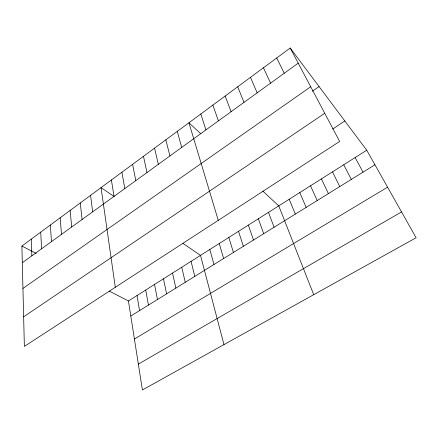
<?xml version="1.0" encoding="UTF-8"?>
<svg xmlns="http://www.w3.org/2000/svg" width="438" height="438" viewBox="0 0 438 438"><rect width="100%" height="100%" fill="white"/><g stroke="black" fill="none" stroke-linecap="round" stroke-linejoin="round"><path stroke-width="0.66" d="M290.208 48.027L339.642 141.436L24.369 346.398L21.9 246.03L290.208 48.027L366.732 150.223L416.1 237.741L142.41 389.973L128.433 300.966L109.265 291.084M22.311 262.718L298.212 63.154M22.94 288.428L310.706 86.762M312.382 91.224L319.067 86.571M23.641 316.811L324.739 113.278M332.677 129.035L344.843 120.992M128.433 300.966L366.732 150.223M130.798 316.033L374.939 164.776M134.411 339.023L387.586 187.19M138.348 364.12L401.542 211.937M21.9 246.03L36.272 253.438M114.039 196.465L101.052 187.617L115.298 287.284M183.051 243.479L200.511 255.37L223.966 344.607M200.774 133.727L188.926 122.771L218.261 220.347M262.893 191.187L278.765 205.871L313.707 294.692M355.141 157.554L363.031 172.156M343.731 164.77L351.303 179.421M276.707 57.986L284.262 73.245M332.497 171.882L339.757 186.572M321.426 178.885L328.39 193.618M263.462 67.764L270.585 83.138M310.52 185.783L317.194 200.555M250.465 77.356L257.161 92.845M299.778 192.578L306.167 207.382M289.195 199.274L295.311 214.111M237.708 86.773L243.999 102.366M225.176 96.015L231.078 111.712M268.489 212.37L274.073 227.267M258.354 218.781L263.692 233.7M212.873 105.093L218.398 120.888M248.373 225.099L253.46 240.04M200.796 114.011L205.948 129.889M238.529 231.324L243.375 246.287M228.822 237.462L233.438 252.441M219.252 243.517L223.637 258.513M177.264 131.373L181.721 147.414M209.818 249.485L213.979 264.497M165.81 139.826L169.933 155.939M191.056 261.355L194.79 276.389M154.548 148.137L158.353 164.316M181.732 267.251L185.252 282.296M172.539 273.066L175.857 288.116M143.483 156.306L146.976 172.545M163.478 278.798L166.593 293.854M132.605 164.332L135.802 180.631M154.532 284.454L157.456 299.515M145.717 290.033L148.444 305.1M121.912 172.222L124.814 188.575M137.017 295.535L139.563 310.602M111.394 179.985L114.017 196.388M90.573 195.353L92.648 211.844M80.269 202.953L82.087 219.482M70.135 210.432L71.701 226.999M60.17 217.785L61.49 234.385M50.37 225.017L51.449 241.645M40.723 232.135L41.572 248.784M31.235 239.137L31.864 255.808"/></g></svg>
